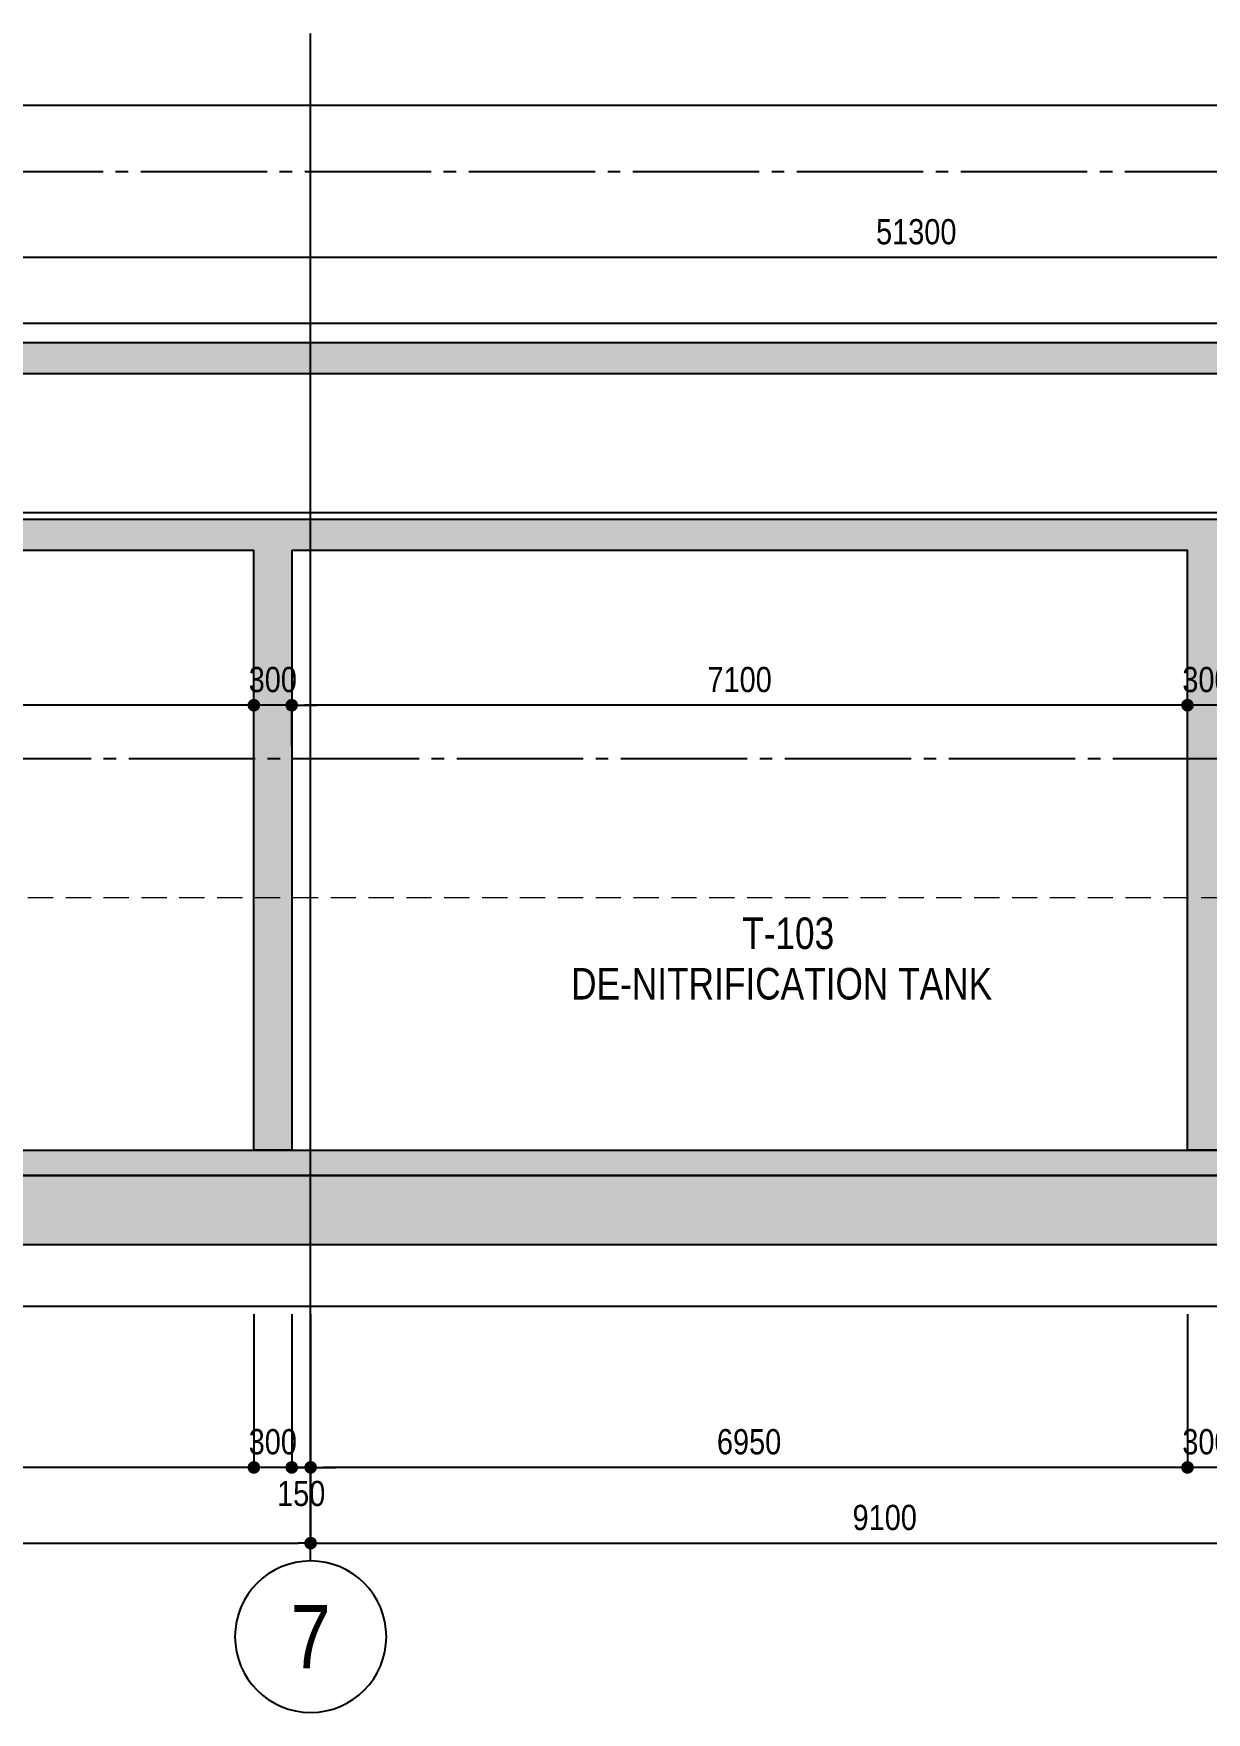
# Model space of a CAD drawing. Header units: millimetres. Extents: x -3021235 to -2791292, y 574414 to 656108.
# Drawn here: x -2828255 to -2818959, y 597939 to 611239 of the extents above; entities that cross this region are included whole.
import ezdxf
from ezdxf.enums import TextEntityAlignment as Align
from ezdxf.xclip import XClip

# ---------------------------------------------------------------- set-up
doc = ezdxf.new("R2010")
doc.units = ezdxf.units.MM
doc.header["$LTSCALE"] = 100
doc.header["$MEASUREMENT"] = 0
for name, pattern in [('Grid level_tw b$0$Center101', [13, 10, -1, 1, -1]), ('Grid level_tw b$0$Grid A-F$0$Center101', [13, 10, -1, 1, -1]), ('Grid level_tw b$0$Hidden21', [3, 2, -1]), ('Grid Line 200$0$Center101', [13, 10, -1, 1, -1])]:
    doc.linetypes.add(name, pattern=pattern)
doc.layers.get('0').update_dxf_attribs({"lineweight": 9})
doc.layers.get('Defpoints').update_dxf_attribs({"color": 254, "lineweight": 0})
for name, color, linetype in [('3Text', 3, 'Continuous'), ('Concrete Hatch', 218, 'Continuous'), ('Concrete Line', 6, 'Continuous'), ('Concrete Solid', 216, 'Continuous'), ('Dim 100', 14, 'Continuous'), ('Floor', 3, 'Continuous'), ('Grid level_tw b$0$Basement Grid Line', 250, 'Grid level_tw b$0$Center101'), ('Grid level_tw b$0$Grid Line', 251, 'Grid level_tw b$0$Grid A-F$0$Center101'), ('Grid Line 200$0$Grid Line', 251, 'Grid Line 200$0$Center101'), ('Ky hieu Truc', 1, 'Continuous'), ('MB Ham 1$0$Concrete Hatch', 218, 'Continuous'), ('MB Ham 1$0$Concrete Line', 6, 'Continuous'), ('MB Ham 1$0$Concrete Solid', 216, 'Continuous'), ('MB Ham 1$0$Net cat Betong', 6, 'Continuous')]:
    doc.layers.add(name, color=color, linetype=linetype)
doc.layers.add('Ghi chu ban ve', color=3, linetype='Continuous', lineweight=20)
doc.layers.add('Grid level_tw b$0$Basement CH', color=252, linetype='Grid level_tw b$0$Hidden21', lineweight=9)
doc.styles.add('Chi Tiet Ramp DD$0$VNI-HelveC', font='VHELVCN_0.TTF')
doc.styles.add('Grid Line 200$0$VNI-HelveCB', font='VHELVCB_0.TTF')
doc.styles.add('VNI-H', font='VHELVEN_0.TTF', dxfattribs={"width": 0.92, "height": 270})
doc.dimstyles.new('DIM 100', dxfattribs={"dimscale": 100, "dimtxt": 2, "dimasz": 1, "dimexe": 0, "dimexo": 1, "dimgap": 1, "dimtad": 1, "dimdec": 0, "dimzin": 12, "dimdsep": 46, "dimtxsty": 'Chi Tiet Ramp DD$0$VNI-HelveC', "dimblk": 'Chi Tiet Ramp DD$0$_Dot', "dimcen": 1, "dimclrd": 256, "dimclre": 256, "dimclrt": 3, "dimadec": 0, "dimazin": 0, "dimtfac": 1, "dimtdec": 0, "dimtix": 1, "dimtmove": 2, "dimatfit": 3, "dimldrblk": 'Chi Tiet Ramp DD$0$HTT Arrow 30', "dimfxl": 0, "dimtolj": 1, "dimtzin": 0, "dimarcsym": 0})

# ---------------------------------------------------------------- blocks, each defined once
blk = doc.blocks.new('Grid level_tw b')
at = {"layer": 'Grid level_tw b$0$Basement CH'}
blk.add_line((-48392.10243123888, -4549.999999999982), (127204.581540275, -4549.999999999993), dxfattribs=at)
at = {"layer": 'Grid level_tw b$0$Basement Grid Line'}
for p, q in [((-48392.10243123888, -3449.999999999982), (127204.581540275, -3449.999999999993)), ((-48487.32671347355, -6749.999999999982), (127204.581540275, -6749.999999999993))]:
    blk.add_line(p, q, dxfattribs=at)
at = {"layer": 'Grid level_tw b$0$Grid Line'}
for p, q in [((-48487.32671347362, 1200.000000000015), (127204.581540275, 1200.000000000004)), ((-48487.32671347355, 1.818989403545856e-11), (127204.581540275, 7.048583938740194e-12))]:
    blk.add_line(p, q, dxfattribs=at)
at = {"layer": 'Grid level_tw b$0$Grid Line', "color": 1}
for p, q in [((-48487.32671347355, 1.818989403545856e-11), (127204.581540275, 7.048583938740194e-12)), ((-48487.32671347362, 1.455191522836685e-11), (127204.581540275, 3.637978807091713e-12))]:
    blk.add_line(p, q, dxfattribs=at)
blk = doc.blocks.new('BeXLNTSec3')
at = {"layer": 'Dim 100'}
ref = blk.add_blockref('Grid level_tw b', (40510.96240976872, -1149.999997508596), dxfattribs=at)
XClip(ref).set_block_clipping_path([(-48754.29189209305, -7749.999999999978), (-30204.00056230164, 1728.315570317718)])
blk = doc.blocks.new('*U605')
at = {"layer": 'MB Ham 1$0$Concrete Hatch'}
h = blk.add_hatch(dxfattribs=at)
h.set_pattern_fill('CONCRETE', color=256, scale=100, style=0, pattern_type=2)
h.set_pattern_definition([(45, (-3100, -499.9999999999999), (-353.5533905932737, 353.5533905932738), []), (45, (-3100, -399.9999999999999), (-707.1067811865474, 707.1067811865476), []), (49.99999999999999, (-3100, -499.9999999999999), (717.2601826007534, -62.75213498259511), [75, -825]), (355, (-3100, -499.9999999999999), (-138.751333613, 752.1921337000118), [60, -660]), (100.4514, (-3040.228319999998, -505.2293399999999), (578.5093817140216, 689.4395420609536), [63.74019000000001, -701.142112]), (46.18420000000002, (-3100, -299.9999999999999), (1067.241048625644, -165.5190143290181), [112.5, -1237.499999999999]), (96.6356, (-3011.063255000001, -313.7933069999999), (934.6627055487033, 974.1178709004417), [95.610288, -1051.713]), (351.1842, (-3100, -299.9999999999999), (934.6619451336272, 974.1186009253246), [90, -990]), (21, (-3000, -349.9999999999999), (596.9070521184617, -402.6188906653388), [75, -825]), (326.0000000000001, (-3000, -349.9999999999999), (243.3153319215817, 725.150045046853), [60, -660]), (71.4514, (-2950.257766999999, -383.5516059999999), (840.22262858149, 322.5304967099524), [63.74019000000001, -701.142112]), (37.50000000000001, (-3100, -499.9999999999999), (12.15985531729067, 332.8938538313115), [0, -652, 0, -670, 0, -662.5]), (7.499999999999999, (-3100, -499.9999999999999), (263.0695374421486, 394.4117118823602), [0, -382, 0, -637, 0, -252.5]), (327.5, (-3323, -499.9999999999999), (533.8224361724091, -22.5548717343798), [0, -250, 0, -780, 0, -1035]), (317.5, (-3423, -499.9999999999999), (583.1861693423863, 100.1049823323176), [0, -325, 0, -518, 0, -735]), (0, (-2750, -149.9999999999999), (0, 1750), [175, -1575]), (0, (-2225, 200.0000000000001), (0, 1750), [175, -1575]), (0, (-2575, 900), (0, 1750), [175, -700, 175, -700]), (90, (-2750, -149.9999999999999), (-1750, 1.071565949253934e-13), [175, -1575]), (90, (-2575, 900), (-1750, 1.071565949253934e-13), [175, -1575]), (90, (-2050, 200.0000000000001), (-1750, 1.071565949253934e-13), [175, -1575]), (90, (-1700, 725), (-1750, 1.071565949253934e-13), [175, -1575]), (135, (-2575, -149.9999999999999), (-1750.03271489421, 1.77635683940025e-13), [247.52, -2227.4]), (135, (-2400, 900), (-1750.03271489421, 1.77635683940025e-13), [247.52, -2227.4]), (45, (-2225, 200.0000000000001), (1.77635683940025e-13, 1750.03271489421), [247.52, -494.97, 247.52, -1484.91]), (0, (-3450, -499.9999999999999), (175, 175), [-350, 0])])
h.paths.add_polyline_path([(-22700, 50), (-22700, -499.9999999999999), (19650, -500), (19650, 50)])
at = {"layer": 'MB Ham 1$0$Concrete Solid'}
blk.add_hatch(color=256, dxfattribs=at).paths.add_polyline_path([(-22700, 50), (-22700, -499.9999999999999), (19650, -500), (19650, 50)])
at = {"layer": 'MB Ham 1$0$Concrete Line'}
blk.add_lwpolyline([(-22700, 50), (-22700, -499.9999999999999), (19650, -500), (19650, 50)], close=True, dxfattribs=at)
blk = doc.blocks.new('Chi Tiet Ramp DD$0$_Dot')
at = {"color": 0, "linetype": 'ByBlock', "lineweight": -2}
blk.add_line((-0.5, 0), (-1, 0), dxfattribs=at)
at = {"color": 0, "linetype": 'ByBlock', "const_width": 0.5}
blk.add_lwpolyline([(-0.25, 0, 1), (0.25, 0, 1)], format="xyb", close=True, dxfattribs=at)
blk = doc.blocks.new('*D1045')
at = {"layer": 'Defpoints', "color": 0, "transparency": 16777216}
for p in [(-2902413.935094117, 551299.5513456174), (-2902113.935066341, 551299.5513456174), (-2902413.935094117, 549986.6421347386)]:
    blk.add_point(p, dxfattribs=at)
at = {"layer": 'Dim 100', "lineweight": -2, "transparency": 16777216}
for p, q in [((-2902413.935094117, 551199.5513456174), (-2902413.935094117, 549986.6421347386)), ((-2902113.935066341, 551199.5513456174), (-2902113.935066341, 549986.6421347386)), ((-2902513.935094117, 549986.6421347386), (-2902613.935094117, 549986.6421347386)), ((-2902113.935066341, 549986.6421347386), (-2902413.935094117, 549986.6421347386)), ((-2902013.935066341, 549986.6421347386), (-2901913.935066341, 549986.6421347386))]:
    blk.add_line(p, q, dxfattribs=at)
at = {"layer": 'Dim 100', "lineweight": -2, "transparency": 16777216, "xscale": 100, "yscale": 100, "zscale": 100}
blk.add_blockref('Chi Tiet Ramp DD$0$_Dot', (-2902413.935094117, 549986.6421347386), dxfattribs=at)
at = {"layer": 'Dim 100', "lineweight": -2, "transparency": 16777216, "xscale": 100, "yscale": 100, "zscale": 100, "rotation": 180}
blk.add_blockref('Chi Tiet Ramp DD$0$_Dot', (-2902113.935066341, 549986.6421347386), dxfattribs=at)
at = {"layer": 'Dim 100', "color": 3, "transparency": 16777216, "insert": (-2902263.935080229, 550188.7754680719), "char_height": 200, "attachment_point": 5, "style": 'Chi Tiet Ramp DD$0$VNI-HelveC'}
blk.add_mtext('\\A1;300', dxfattribs=at)
blk = doc.blocks.new('Chi Tiet Ramp DD$0$HTT Arrow 30')
blk.add_hatch(color=256).paths.add_polyline_path([(-2.5, 0.3750000000000002), (-2.5, -0.3749999999999998), (0, 0)])
at = {"color": 0, "linetype": 'ByBlock', "lineweight": -2}
for p, q in [((0, 0), (-2.5, 0.3750000000000002)), ((-2.5, -0.3749999999999998), (-2.5, 0.3750000000000002)), ((0, 0), (-2.5, -0.3749999999999998))]:
    blk.add_line(p, q, dxfattribs=at)
blk = doc.blocks.new('*D1046')
at = {"layer": 'Defpoints', "color": 0, "transparency": 16777216}
for p in [(-2909363.935974349, 551299.5513456174), (-2902413.935094117, 551299.5513456174), (-2909363.935974349, 549986.6421347386)]:
    blk.add_point(p, dxfattribs=at)
at = {"layer": 'Dim 100', "lineweight": -2, "transparency": 16777216}
for p, q in [((-2909363.935974349, 551199.5513456174), (-2909363.935974349, 549986.6421347386)), ((-2902413.935094117, 551199.5513456174), (-2902413.935094117, 549986.6421347386)), ((-2902513.935094117, 549986.6421347386), (-2909263.935974349, 549986.6421347386))]:
    blk.add_line(p, q, dxfattribs=at)
at = {"layer": 'Dim 100', "lineweight": -2, "transparency": 16777216, "xscale": 100, "yscale": 100, "zscale": 100, "rotation": 180}
blk.add_blockref('Chi Tiet Ramp DD$0$_Dot', (-2909363.935974349, 549986.6421347386), dxfattribs=at)
at = {"layer": 'Dim 100', "lineweight": -2, "transparency": 16777216, "xscale": 100, "yscale": 100, "zscale": 100}
blk.add_blockref('Chi Tiet Ramp DD$0$_Dot', (-2902413.935094117, 549986.6421347386), dxfattribs=at)
at = {"layer": 'Dim 100', "color": 3, "transparency": 16777216, "insert": (-2905888.935534233, 550188.7754680719), "char_height": 200, "attachment_point": 5, "style": 'Chi Tiet Ramp DD$0$VNI-HelveC'}
blk.add_mtext('\\A1;6950', dxfattribs=at)
blk = doc.blocks.new('*D1047')
at = {"layer": 'Defpoints', "color": 0, "transparency": 16777216}
for p in [(-2909813.935085696, 551299.5513456174), (-2909513.935074729, 551299.5513456174), (-2909813.935085696, 549986.6421347386)]:
    blk.add_point(p, dxfattribs=at)
at = {"layer": 'Dim 100', "lineweight": -2, "transparency": 16777216}
for p, q in [((-2909813.935085696, 551199.5513456174), (-2909813.935085696, 549986.6421347386)), ((-2909513.935074729, 551199.5513456174), (-2909513.935074729, 549986.6421347386)), ((-2909913.935085696, 549986.6421347386), (-2910013.935085696, 549986.6421347386)), ((-2909513.935074729, 549986.6421347386), (-2909813.935085696, 549986.6421347386)), ((-2909413.935074729, 549986.6421347386), (-2909313.935074729, 549986.6421347386))]:
    blk.add_line(p, q, dxfattribs=at)
at = {"layer": 'Dim 100', "lineweight": -2, "transparency": 16777216, "xscale": 100, "yscale": 100, "zscale": 100}
blk.add_blockref('Chi Tiet Ramp DD$0$_Dot', (-2909813.935085696, 549986.6421347386), dxfattribs=at)
at = {"layer": 'Dim 100', "lineweight": -2, "transparency": 16777216, "xscale": 100, "yscale": 100, "zscale": 100, "rotation": 180}
blk.add_blockref('Chi Tiet Ramp DD$0$_Dot', (-2909513.935074729, 549986.6421347386), dxfattribs=at)
at = {"layer": 'Dim 100', "color": 3, "transparency": 16777216, "insert": (-2909663.935080213, 550188.7754680719), "char_height": 200, "attachment_point": 5, "style": 'Chi Tiet Ramp DD$0$VNI-HelveC'}
blk.add_mtext('\\A1;300', dxfattribs=at)
blk = doc.blocks.new('*D1048')
at = {"layer": 'Defpoints', "color": 0, "transparency": 16777216}
for p in [(-2915313.935094041, 551299.5513456174), (-2909813.935085696, 551299.5513456174), (-2915313.935094041, 549986.6421347386)]:
    blk.add_point(p, dxfattribs=at)
at = {"layer": 'Dim 100', "lineweight": -2, "transparency": 16777216}
for p, q in [((-2915313.935094041, 551199.5513456174), (-2915313.935094041, 549986.6421347386)), ((-2909813.935085696, 551199.5513456174), (-2909813.935085696, 549986.6421347386)), ((-2909913.935085696, 549986.6421347386), (-2915213.935094041, 549986.6421347386))]:
    blk.add_line(p, q, dxfattribs=at)
at = {"layer": 'Dim 100', "lineweight": -2, "transparency": 16777216, "xscale": 100, "yscale": 100, "zscale": 100, "rotation": 180}
blk.add_blockref('Chi Tiet Ramp DD$0$_Dot', (-2915313.935094041, 549986.6421347386), dxfattribs=at)
at = {"layer": 'Dim 100', "lineweight": -2, "transparency": 16777216, "xscale": 100, "yscale": 100, "zscale": 100}
blk.add_blockref('Chi Tiet Ramp DD$0$_Dot', (-2909813.935085696, 549986.6421347386), dxfattribs=at)
at = {"layer": 'Dim 100', "color": 3, "transparency": 16777216, "insert": (-2912563.935089868, 550188.7754680719), "char_height": 200, "attachment_point": 5, "style": 'Chi Tiet Ramp DD$0$VNI-HelveC'}
blk.add_mtext('\\A1;5500', dxfattribs=at)
blk = doc.blocks.new('*U602')
at = {"layer": 'Concrete Hatch'}
h = blk.add_hatch(dxfattribs=at)
h.set_pattern_fill('CONCRETE', color=256, scale=100, style=0, pattern_type=2)
h.set_pattern_definition([(45, (-47000, -99.99999999999986), (-353.5533905932737, 353.5533905932738), []), (45, (-47000, 1.4210854715202e-13), (-707.1067811865474, 707.1067811865476), []), (49.99999999999999, (-47000, -99.99999999999986), (717.2601826007534, -62.75213498259511), [75, -825]), (355, (-47000, -99.99999999999986), (-138.751333613, 752.1921337000118), [60, -660]), (100.4514, (-46940.22832, -105.2293399999999), (578.5093817140216, 689.4395420609536), [63.74019000000001, -701.142112]), (46.18420000000002, (-47000, 100.0000000000001), (1067.241048625644, -165.5190143290181), [112.4999999999999, -1237.499999999999]), (96.6356, (-46911.063255, 86.20669300000014), (934.6627055487033, 974.1178709004417), [95.610288, -1051.713]), (351.1842, (-47000, 100.0000000000001), (934.6619451336272, 974.1186009253246), [90, -990]), (21, (-46900, 50.00000000000014), (596.9070521184617, -402.6188906653388), [75, -825]), (326.0000000000001, (-46900, 50.00000000000014), (243.3153319215817, 725.150045046853), [60, -660]), (71.4514, (-46850.257767, 16.44839400000014), (840.22262858149, 322.5304967099524), [63.74019000000001, -701.142112]), (37.50000000000001, (-47000, -99.99999999999986), (12.15985531729067, 332.8938538313115), [0, -652, 0, -670, 0, -662.5]), (7.499999999999999, (-47000, -99.99999999999986), (263.0695374421486, 394.4117118823602), [0, -382, 0, -637, 0, -252.5]), (327.5, (-47223, -99.99999999999986), (533.8224361724091, -22.5548717343798), [0, -250, 0, -780, 0, -1035]), (317.5, (-47323, -99.99999999999986), (583.1861693423863, 100.1049823323176), [0, -325, 0, -518, 0, -735]), (0, (-46650, 250.0000000000001), (0, 1750), [175, -1575]), (0, (-46125, 600.0000000000001), (0, 1750), [175, -1575]), (0, (-46475, 1300), (0, 1750), [175, -700, 175, -700]), (90, (-46650, 250.0000000000001), (-1750, 1.071565949253934e-13), [175, -1575]), (90, (-46475, 1300), (-1750, 1.071565949253934e-13), [175, -1575]), (90, (-45950, 600.0000000000001), (-1750, 1.071565949253934e-13), [175, -1575]), (90, (-45600, 1125), (-1750, 1.071565949253934e-13), [175, -1575]), (135, (-46475, 250.0000000000001), (-1750.03271489421, 1.77635683940025e-13), [247.52, -2227.4]), (135, (-46300, 1300), (-1750.03271489421, 1.77635683940025e-13), [247.52, -2227.4]), (45, (-46125, 600.0000000000001), (1.77635683940025e-13, 1750.03271489421), [247.52, -494.97, 247.52, -1484.91]), (0, (-47350, -99.99999999999986), (175, 175), [-350, 0])])
h.paths.add_polyline_path([(-50200, 100), (-50200, -149.9999999999999), (3250, -150), (3250, 100)])
at = {"layer": 'Concrete Solid'}
blk.add_hatch(color=256, dxfattribs=at).paths.add_polyline_path([(-50200, 100), (-50200, -149.9999999999999), (3250, -150), (3250, 100)])
at = {"layer": 'Concrete Line'}
blk.add_lwpolyline([(-50200, 100), (-50200, -149.9999999999999), (3250, -150), (3250, 100)], close=True, dxfattribs=at)
blk = doc.blocks.new('*D1064')
at = {"layer": 'Defpoints', "color": 0, "transparency": 16777216}
for p in [(-2918763.935974349, 550549.5513602768), (-2909363.935974349, 550549.5513602768), (-2909363.935974349, 549386.6421347386)]:
    blk.add_point(p, dxfattribs=at)
at = {"layer": 'Dim 100', "lineweight": -2, "transparency": 16777216}
for p, q in [((-2918763.935974349, 550449.5513602768), (-2918763.935974349, 549386.6421347386)), ((-2909363.935974349, 550449.5513602768), (-2909363.935974349, 549386.6421347386)), ((-2918663.935974349, 549386.6421347386), (-2909463.935974349, 549386.6421347386))]:
    blk.add_line(p, q, dxfattribs=at)
at = {"layer": 'Dim 100', "lineweight": -2, "transparency": 16777216, "xscale": 100, "yscale": 100, "zscale": 100, "rotation": 180}
blk.add_blockref('Chi Tiet Ramp DD$0$_Dot', (-2918763.935974349, 549386.6421347386), dxfattribs=at)
at = {"layer": 'Dim 100', "lineweight": -2, "transparency": 16777216, "xscale": 100, "yscale": 100, "zscale": 100}
blk.add_blockref('Chi Tiet Ramp DD$0$_Dot', (-2909363.935974349, 549386.6421347386), dxfattribs=at)
at = {"layer": 'Dim 100', "color": 3, "transparency": 16777216, "insert": (-2914063.935974349, 549588.7754680719), "char_height": 200, "attachment_point": 5, "style": 'Chi Tiet Ramp DD$0$VNI-HelveC'}
blk.add_mtext('\\A1;9400', dxfattribs=at)
blk = doc.blocks.new('*D1065')
at = {"layer": 'Defpoints', "color": 0, "transparency": 16777216}
for p in [(-2909363.935974349, 550549.5513602768), (-2900263.935974349, 550549.5513602768), (-2900263.935974349, 549386.6421347386)]:
    blk.add_point(p, dxfattribs=at)
at = {"layer": 'Dim 100', "lineweight": -2, "transparency": 16777216}
for p, q in [((-2909363.935974349, 550449.5513602768), (-2909363.935974349, 549386.6421347386)), ((-2900263.935974349, 550449.5513602768), (-2900263.935974349, 549386.6421347386)), ((-2909263.935974349, 549386.6421347386), (-2900363.935974349, 549386.6421347386))]:
    blk.add_line(p, q, dxfattribs=at)
at = {"layer": 'Dim 100', "lineweight": -2, "transparency": 16777216, "xscale": 100, "yscale": 100, "zscale": 100, "rotation": 180}
blk.add_blockref('Chi Tiet Ramp DD$0$_Dot', (-2909363.935974349, 549386.6421347386), dxfattribs=at)
at = {"layer": 'Dim 100', "lineweight": -2, "transparency": 16777216, "xscale": 100, "yscale": 100, "zscale": 100}
blk.add_blockref('Chi Tiet Ramp DD$0$_Dot', (-2900263.935974349, 549386.6421347386), dxfattribs=at)
at = {"layer": 'Dim 100', "color": 3, "transparency": 16777216, "insert": (-2904813.935974349, 549588.7754680719), "char_height": 200, "attachment_point": 5, "style": 'Chi Tiet Ramp DD$0$VNI-HelveC'}
blk.add_mtext('\\A1;9100', dxfattribs=at)
blk = doc.blocks.new('*D1069')
at = {"layer": 'Defpoints', "color": 0, "transparency": 16777216}
for p in [(-2930213.935092024, 559572.3520826754), (-2930213.935092024, 559049.5513570065), (-2878913.935093445, 559049.5513570065)]:
    blk.add_point(p, dxfattribs=at)
at = {"layer": 'Dim 100', "lineweight": -2, "transparency": 16777216}
for p, q in [((-2930213.935092024, 559149.5513570065), (-2930213.935092024, 559572.3520826754)), ((-2879013.935093445, 559572.3520826754), (-2930113.935092024, 559572.3520826754)), ((-2878913.935093445, 559149.5513570065), (-2878913.935093445, 559572.3520826754))]:
    blk.add_line(p, q, dxfattribs=at)
at = {"layer": 'Dim 100', "lineweight": -2, "transparency": 16777216, "xscale": 100, "yscale": 100, "zscale": 100, "rotation": 180}
blk.add_blockref('Chi Tiet Ramp DD$0$_Dot', (-2930213.935092024, 559572.3520826754), dxfattribs=at)
at = {"layer": 'Dim 100', "lineweight": -2, "transparency": 16777216, "xscale": 100, "yscale": 100, "zscale": 100}
blk.add_blockref('Chi Tiet Ramp DD$0$_Dot', (-2878913.935093445, 559572.3520826754), dxfattribs=at)
at = {"layer": 'Dim 100', "color": 3, "transparency": 16777216, "insert": (-2904563.935092734, 559774.4854160087), "char_height": 200, "attachment_point": 5, "style": 'Chi Tiet Ramp DD$0$VNI-HelveC'}
blk.add_mtext('\\A1;51300', dxfattribs=at)
blk = doc.blocks.new('*D1072')
at = {"layer": 'Defpoints', "color": 0, "transparency": 16777216}
for p in [(-2909513.935074729, 551299.5513456174), (-2909363.935974349, 551299.5513456174), (-2909513.935074729, 549986.6421347386)]:
    blk.add_point(p, dxfattribs=at)
at = {"layer": 'Dim 100', "lineweight": -2, "transparency": 16777216}
for p, q in [((-2909513.935074729, 551199.5513456174), (-2909513.935074729, 549986.6421347386)), ((-2909363.935974349, 551199.5513456174), (-2909363.935974349, 549986.6421347386)), ((-2909613.935074729, 549986.6421347386), (-2909713.935074729, 549986.6421347386)), ((-2909363.935974349, 549986.6421347386), (-2909513.935074729, 549986.6421347386)), ((-2909263.935974349, 549986.6421347386), (-2909163.935974349, 549986.6421347386))]:
    blk.add_line(p, q, dxfattribs=at)
at = {"layer": 'Dim 100', "lineweight": -2, "transparency": 16777216, "xscale": 100, "yscale": 100, "zscale": 100}
blk.add_blockref('Chi Tiet Ramp DD$0$_Dot', (-2909513.935074729, 549986.6421347386), dxfattribs=at)
at = {"layer": 'Dim 100', "lineweight": -2, "transparency": 16777216, "xscale": 100, "yscale": 100, "zscale": 100, "rotation": 180}
blk.add_blockref('Chi Tiet Ramp DD$0$_Dot', (-2909363.935974349, 549986.6421347386), dxfattribs=at)
at = {"layer": 'Dim 100', "color": 3, "transparency": 16777216, "insert": (-2909438.935524539, 549778.7122154306), "char_height": 200, "attachment_point": 5, "style": 'Chi Tiet Ramp DD$0$VNI-HelveC'}
blk.add_mtext('\\A1;150', dxfattribs=at)
blk = doc.blocks.new('*D1082')
at = {"layer": 'Defpoints', "color": 0, "transparency": 16777216}
for p in [(-2902413.935094208, 556024.781147319), (-2902413.935094208, 555599.5513570065), (-2902113.93507275, 555599.5513570065)]:
    blk.add_point(p, dxfattribs=at)
at = {"layer": 'Dim 100', "lineweight": -2, "transparency": 16777216}
for p, q in [((-2902513.935094208, 556024.781147319), (-2902613.935094208, 556024.781147319)), ((-2902413.935094208, 555699.5513570065), (-2902413.935094208, 556024.781147319)), ((-2902113.93507275, 556024.781147319), (-2902413.935094208, 556024.781147319)), ((-2902113.93507275, 555699.5513570065), (-2902113.93507275, 556024.781147319)), ((-2902013.93507275, 556024.781147319), (-2901913.93507275, 556024.781147319))]:
    blk.add_line(p, q, dxfattribs=at)
at = {"layer": 'Dim 100', "lineweight": -2, "transparency": 16777216, "xscale": 100, "yscale": 100, "zscale": 100}
blk.add_blockref('Chi Tiet Ramp DD$0$_Dot', (-2902413.935094208, 556024.781147319), dxfattribs=at)
at = {"layer": 'Dim 100', "lineweight": -2, "transparency": 16777216, "xscale": 100, "yscale": 100, "zscale": 100, "rotation": 180}
blk.add_blockref('Chi Tiet Ramp DD$0$_Dot', (-2902113.93507275, 556024.781147319), dxfattribs=at)
at = {"layer": 'Dim 100', "color": 3, "transparency": 16777216, "insert": (-2902263.935083479, 556226.9144806523), "char_height": 200, "attachment_point": 5, "style": 'Chi Tiet Ramp DD$0$VNI-HelveC'}
blk.add_mtext('\\A1;300', dxfattribs=at)
blk = doc.blocks.new('*D1083')
at = {"layer": 'Defpoints', "color": 0, "transparency": 16777216}
for p in [(-2909513.93507923, 556024.781147319), (-2909513.93507923, 555599.5513570065), (-2902413.935094208, 555599.5513570065)]:
    blk.add_point(p, dxfattribs=at)
at = {"layer": 'Dim 100', "lineweight": -2, "transparency": 16777216}
for p, q in [((-2909513.93507923, 555699.5513570065), (-2909513.93507923, 556024.781147319)), ((-2902513.935094208, 556024.781147319), (-2909413.93507923, 556024.781147319)), ((-2902413.935094208, 555699.5513570065), (-2902413.935094208, 556024.781147319))]:
    blk.add_line(p, q, dxfattribs=at)
at = {"layer": 'Dim 100', "lineweight": -2, "transparency": 16777216, "xscale": 100, "yscale": 100, "zscale": 100, "rotation": 180}
blk.add_blockref('Chi Tiet Ramp DD$0$_Dot', (-2909513.93507923, 556024.781147319), dxfattribs=at)
at = {"layer": 'Dim 100', "lineweight": -2, "transparency": 16777216, "xscale": 100, "yscale": 100, "zscale": 100}
blk.add_blockref('Chi Tiet Ramp DD$0$_Dot', (-2902413.935094208, 556024.781147319), dxfattribs=at)
at = {"layer": 'Dim 100', "color": 3, "transparency": 16777216, "insert": (-2905963.935086719, 556226.9144806523), "char_height": 200, "attachment_point": 5, "style": 'Chi Tiet Ramp DD$0$VNI-HelveC'}
blk.add_mtext('\\A1;7100', dxfattribs=at)
blk = doc.blocks.new('*D1084')
at = {"layer": 'Defpoints', "color": 0, "transparency": 16777216}
for p in [(-2909813.935087217, 556024.781147319), (-2909813.935087217, 555599.5513570065), (-2909513.93507923, 555599.5513570065)]:
    blk.add_point(p, dxfattribs=at)
at = {"layer": 'Dim 100', "lineweight": -2, "transparency": 16777216}
for p, q in [((-2909913.935087217, 556024.781147319), (-2910013.935087217, 556024.781147319)), ((-2909813.935087217, 555699.5513570065), (-2909813.935087217, 556024.781147319)), ((-2909513.93507923, 556024.781147319), (-2909813.935087217, 556024.781147319)), ((-2909513.93507923, 555699.5513570065), (-2909513.93507923, 556024.781147319)), ((-2909413.93507923, 556024.781147319), (-2909313.93507923, 556024.781147319))]:
    blk.add_line(p, q, dxfattribs=at)
at = {"layer": 'Dim 100', "lineweight": -2, "transparency": 16777216, "xscale": 100, "yscale": 100, "zscale": 100}
blk.add_blockref('Chi Tiet Ramp DD$0$_Dot', (-2909813.935087217, 556024.781147319), dxfattribs=at)
at = {"layer": 'Dim 100', "lineweight": -2, "transparency": 16777216, "xscale": 100, "yscale": 100, "zscale": 100, "rotation": 180}
blk.add_blockref('Chi Tiet Ramp DD$0$_Dot', (-2909513.93507923, 556024.781147319), dxfattribs=at)
at = {"layer": 'Dim 100', "color": 3, "transparency": 16777216, "insert": (-2909663.935083224, 556226.9144806523), "char_height": 200, "attachment_point": 5, "style": 'Chi Tiet Ramp DD$0$VNI-HelveC'}
blk.add_mtext('\\A1;300', dxfattribs=at)
blk = doc.blocks.new('*D1085')
at = {"layer": 'Defpoints', "color": 0, "transparency": 16777216}
for p in [(-2915313.935094012, 556024.781147319), (-2915313.935094012, 555599.5513570065), (-2909813.935087217, 555599.5513570065)]:
    blk.add_point(p, dxfattribs=at)
at = {"layer": 'Dim 100', "lineweight": -2, "transparency": 16777216}
for p, q in [((-2915313.935094012, 555699.5513570065), (-2915313.935094012, 556024.781147319)), ((-2909913.935087217, 556024.781147319), (-2915213.935094012, 556024.781147319)), ((-2909813.935087217, 555699.5513570065), (-2909813.935087217, 556024.781147319))]:
    blk.add_line(p, q, dxfattribs=at)
at = {"layer": 'Dim 100', "lineweight": -2, "transparency": 16777216, "xscale": 100, "yscale": 100, "zscale": 100, "rotation": 180}
blk.add_blockref('Chi Tiet Ramp DD$0$_Dot', (-2915313.935094012, 556024.781147319), dxfattribs=at)
at = {"layer": 'Dim 100', "lineweight": -2, "transparency": 16777216, "xscale": 100, "yscale": 100, "zscale": 100}
blk.add_blockref('Chi Tiet Ramp DD$0$_Dot', (-2909813.935087217, 556024.781147319), dxfattribs=at)
at = {"layer": 'Dim 100', "color": 3, "transparency": 16777216, "insert": (-2912563.935090615, 556226.9144806523), "char_height": 200, "attachment_point": 5, "style": 'Chi Tiet Ramp DD$0$VNI-HelveC'}
blk.add_mtext('\\A1;5500', dxfattribs=at)
blk = doc.blocks.new('*U608')
at = {"layer": 'Grid Line 200$0$Grid Line'}
blk.add_line((0, 0), (0, 118), dxfattribs=at)
at = {"layer": 'Ky hieu Truc', "lineweight": -2}
blk.add_line((0, -3), (0, 0), dxfattribs=at)
blk.add_circle((-3.673940397442059e-16, -9), 6, dxfattribs=at)
at = {"layer": 'Ky hieu Truc', "color": 3, "lineweight": -2, "style": 'Grid Line 200$0$VNI-HelveCB'}
blk.add_attdef('GRID', text='', height=5, dxfattribs=at).set_placement((-3.673940397442059e-16, -9), align=Align.MIDDLE)
blk = doc.blocks.new('BeXLNTSec1')
at = {"layer": 'Concrete Hatch'}
h = blk.add_hatch(dxfattribs=at)
h.set_pattern_fill('BTCT', color=256, scale=50, angle=-90, pattern_type=2)
h.set_pattern_definition([(45, (-11712.3546529063, -30279.8814844939), (-88.38834764831844, 88.38834764831844), []), (45, (-11712.3546529063, -30224.8814844939), (-88.38834764831844, 88.38834764831844), []), (49.99999999999999, (-11712.3546529063, -30279.8814844939), (358.6300913003767, -31.37606749129758), [37.5, -412.5]), (355, (-11712.3546529063, -30279.8814844939), (-69.37566680649998, 376.0960668500059), [30, -330]), (100.4514, (-11682.46881290618, -30282.49615449389), (289.2546908570108, 344.7197710304768), [31.87009499999999, -350.5710559999998]), (46.1842, (-11712.3546529063, -30179.8814844939), (533.6205243128222, -82.75950716450907), [56.24999999999991, -618.7499999999985]), (96.63559999999993, (-11667.88628040627, -30186.77813799388), (467.3313527743517, 487.0589354502208), [47.80514399999998, -525.8564999999996]), (351.1842000000001, (-11712.3546529063, -30179.8814844939), (467.3309725668137, 487.0593004626622), [45, -495]), (20.99999999999996, (-11662.3546529063, -30204.8814844939), (298.4535260592309, -201.3094453326694), [37.5, -412.5]), (326.0000000000001, (-11662.3546529063, -30204.8814844939), (121.6576659607909, 362.5750225234265), [30, -330]), (71.45140000000002, (-11637.48353640642, -30221.65728749393), (420.111314290745, 161.2652483549762), [31.87009499999996, -350.5710559999993]), (37.50000000000001, (-11712.3546529063, -30279.8814844939), (6.079927658645344, 166.4469269156558), [0, -326, 0, -335, 0, -331.25]), (7.499999999999932, (-11712.3546529063, -30279.8814844939), (131.5347687210743, 197.2058559411801), [0, -191, 0, -318.5, 0, -126.25]), (327.5, (-11823.8546529063, -30279.8814844939), (266.9112180862045, -11.27743586718989), [0, -124.9999999999999, 0, -389.9999999999995, 0, -517.4999999999991]), (317.5, (-11873.8546529063, -30279.8814844939), (291.5930846711931, 50.05249116615884), [0, -162.5, 0, -259, 0, -367.5]), (360, (-11537.3546529063, -30104.8814844939), (5.35782974626967e-14, 875), [87.5, -787.5]), (360, (-11274.8546529063, -29929.8814844939), (5.35782974626967e-14, 875), [87.5, -787.5]), (360, (-11449.8546529063, -29579.8814844939), (5.35782974626967e-14, 875), [87.5, -350, 87.5, -350]), (90, (-11537.3546529063, -30104.8814844939), (-875, 1.071565949253934e-13), [87.5, -787.5]), (90, (-11449.8546529063, -29579.8814844939), (-875, 1.071565949253934e-13), [87.5, -787.5]), (90, (-11187.3546529063, -29929.8814844939), (-875, 1.071565949253934e-13), [87.5, -787.5]), (90, (-11012.3546529063, -29667.3814844939), (-875, 1.071565949253934e-13), [87.5, -787.5]), (135, (-11449.8546529063, -30104.8814844939), (-875.016357447105, 1.423971410374712e-13), [123.76, -1113.7]), (135, (-11362.3546529063, -29579.8814844939), (-875.016357447105, 1.423971410374712e-13), [123.76, -1113.7]), (45, (-11274.8546529063, -29929.8814844939), (5.357929906745867e-14, 875.0163574471051), [123.76, -247.485, 123.76, -742.455]), (360, (-11887.3546529063, -30279.8814844939), (87.5, 87.5), [-175, 0])])
h.paths.add_polyline_path([(-11324.99911767477, 5200.000014276709), (39850.00088090403, 5200.000022961409), (39850.00088972552, -9.348150342702866e-08), (39550.00087657711, -9.348150342702866e-08), (39550.00087649515, 200.0000283392146), (39550.00087461434, 4950.000023148954), (34500.00088617764, 4950.000021956861), (34500.00089023076, 200.0000262702815), (34200.00088188611, 200.0000261473469), (34200.00088033639, 4950.000021956861), (24000.00086525874, 4950.000020049512), (24000.00086525874, 200.0000219683861), (23700.00088480907, 200.0000218454516), (23700.00087980228, 4950.00002052635), (16650.00090159895, 4950.000019095838), (16650.00090803625, 200.000018957071), (16350.00088061811, 200.0000188341364), (16350.00088014128, 4950.000019334257), (9250.00089511834, 4950.000017903745), (9250.000899648294, 200.0000159252668), (8950.00088868104, 200.0000158023322), (8950.000887131318, 4950.000017665327), (3450.000880336389, 4950.000016711652), (3450.000880455598, 200.0000135489972), (3150.000898813829, 200.0000134260627), (3150.000894879922, 4950.000016950071), (-2525.000002480112, 4950.000015757978), (-2525.000000549015, -9.348150342702866e-08), (-2535.058903384488, -9.348150342702866e-08), (-2535.058903384488, -549.9999812529422), (-2825.000007725321, -549.9999812494498), (-2825.000008082949, 4950.000015757978), (-11024.99912005849, 4950.000014089048), (-11024.99912023218, -549.999981146073), (-11317.48123092949, -549.9999811425805)])
h.paths.add_polyline_path([(-2525.00000062678, 200.0000112955458), (39550.00087649515, 200.0000283392146), (39550.00087657711, 2.83392146229744e-05), (-2525.000000549015, 1.129554584622383e-05)], flags=17)
h.paths.add_polyline_path([(-11442.48123092949, -549.9999811425805), (-11149.99912023218, -549.999981146073), (-11149.99912023218, -549.9999849572778), (-2535.058903384488, -549.9999812571332), (-2535.058903384488, -749.9999814956682), (-11442.48123092949, -749.9999854308553)])
at = {"layer": '3Text'}
for points in [[(39650.00088107912, 5250.000022927532), (-11124.99911770271, 5249.999994577141)], [(40395.6951624928, 8.146744221448898e-07), (-2535.058900670148, 1.129554584622383e-05), (-2535.058906098828, -749.9999854341149), (-11442.48123092949, -749.9999854341149), (-11442.48123092949, -9.359791874885559e-08), (-12642.48123092949, -9.359791874885559e-08)]]:
    blk.add_lwpolyline(points, dxfattribs=at)
at = {"layer": 'Concrete Line'}
for p, q in [((-2525.000000617923, 200.00001129554585), (39550.000876496095, 200.00002833921462)), ((-2525.000000536907, 1.129554584622383e-05), (39550.00087657711, 2.83392146229744e-05))]:
    blk.add_line(p, q, dxfattribs=at)
for points in [[(-11449.99911767477, 5200.000014276709), (39850.00088090403, 5200.000022961409), (39850.00088972552, 1.081882510334253e-05)], [(16650.00090803625, 200.000018957071), (16350.00088061811, 200.0000188341364), (16350.00088014128, 4950.000019334257), (9250.00089511834, 4950.000017903745), (9250.000899648294, 200.0000159252668), (8950.00088868104, 200.0000158023322), (8950.000887131318, 4950.000017665327), (3450.000880336389, 4950.000016711652), (3450.000880455598, 200.0000135489972), (3150.000898813829, 200.0000134260627), (3150.000894879922, 4950.000016950071), (-2525.000002480112, 4950.000015757978), (-2525.000000549015, -9.348150342702866e-08), (-2535.058903384488, -9.348150342702866e-08), (-2535.058903384488, -549.9999812529422), (-2825.000007725321, -549.9999812494498), (-2825.000008082949, 4950.000015757978), (-11024.99912005849, 4950.000014089048), (-11024.99912023218, -549.999981146073), (-11317.48123092949, -549.9999811425805), (-11324.99911767477, 5200.000014276709), (39850.00088090403, 5200.000022961409)], [(8950.00088868104, 200.0000176653266), (8950.000887131318, 4950.000017665327), (3450.000880336389, 4950.000016711652), (3450.000880455598, 200.0000167116523)], [(16350.00088061811, 200.0000188574195), (16350.00088014128, 4950.000019334257), (9250.00089511834, 4950.000017903745), (9250.000899648294, 200.0000176653266)]]:
    blk.add_lwpolyline(points, dxfattribs=at)
blk.add_lwpolyline([(-2525.00000062678, 200.0000112955458), (39550.00087649515, 200.0000283392146), (39550.00087657711, 2.83392146229744e-05), (-2525.000000549015, 1.129554584622383e-05)], close=True, dxfattribs=at)
at = {"layer": 'Floor'}
blk.add_lwpolyline([(40400.98728599632, 6750.000011295662), (-12932.11151529243, 6750.000011295662)], dxfattribs=at)
at = {"xscale": -1}
blk.add_blockref('*U602', (-9699.012714003678, 6500.000011295662), dxfattribs=at)
at = {"layer": 'Dim 100'}
ref = blk.add_blockref('Grid level_tw b', (-5633.085155820008, 6750.000011295546), dxfattribs=dict(at, xscale=-1))
XClip(ref).set_block_clipping_path([(-49800.09708836142, -7788.799327363013), (7299.026374893569, 1728.3155703177035)])
at = {"layer": 'Ky hieu Truc'}
ref = blk.add_blockref('*U608', (9400, -2753.897409785422), dxfattribs=dict(at, xscale=-100, yscale=100, zscale=100))
ref.add_attrib('GRID', '7', dxfattribs={"color": 3, "lineweight": -2, "height": 500, "style": 'Grid Line 200$0$VNI-HelveCB'}).set_placement((9400, -3653.897409785422), align=Align.MIDDLE)
at = {"layer": 'MB Ham 1$0$Net cat Betong', "xscale": -1}
blk.add_blockref('*U605', (17789.9419856309, -50), dxfattribs=at)
at = {"layer": 'Ghi chu ban ve', "style": 'VNI-H', "width": 0.8}
for s, p in [('T-103', (12819.97050274396, 1793.691503969021, -263.6521795377833)), ('DE-NITRIFICATION TANK', (11464.51653197967, 1393.798395392601))]:
    blk.add_text(s, height=250, dxfattribs=at).set_placement(p)
at = {"layer": 'Dim 100'}
for base, p1, p2, picture, middle in [((-11449.99911767477, 7272.800736964564), (39850.00088090403, 6750.000011295662), (-11449.99911767477, 6750.000011295662), '*D1069', (14200.00088161463, 7474.934070297866)), ((3450.000880336389, 3725.229801608133), (8950.000887131318, 3300.000011295662), (3450.000880336389, 3300.000011295662), '*D1085', (6200.000883733854, 3927.363134941435)), ((8950.000887131318, 3725.229801608133), (9250.00089511834, 3300.000011295662), (8950.000887131318, 3300.000011295662), '*D1084', (9100.00089112483, 3927.363134941435)), ((9250.00089511834, 3725.229801608133), (16350.00088014128, 3300.000011295662), (9250.00089511834, 3300.000011295662), '*D1083', (12800.00088763004, 3927.363134941435)), ((16350.00088014128, 3725.229801608133), (16650.00090159895, 3300.000011295662), (16350.00088014128, 3300.000011295662), '*D1082', (16500.00089087011, 3927.363134941435)), ((3450.000880307984, -2312.909210972255), (8950.000888652634, -1000.000000093482), (3450.000880307984, -1000.000000093482), '*D1048', (6200.000884480309, -2110.775877638953)), ((8950.000888652634, -2312.909210972255), (9250.000899619889, -1000.000000093482), (8950.000888652634, -1000.000000093482), '*D1047', (9100.000894136261, -2110.775877638953)), ((9400, -2312.909210972255), (16350.00088023208, -1000.000000093482), (9400, -1000.000000093482), '*D1046', (12875.00044011604, -2110.775877638953)), ((16350.00088023208, -2312.909210972255), (16650.00090800785, -1000.000000093482), (16350.00088023208, -1000.000000093482), '*D1045', (16500.00089411996, -2110.775877638953)), ((9400, -2912.909210972255), (0, -1749.999985434115), (9400, -1749.999985434115), '*D1064', (4700, -2710.775877638953)), ((18500, -2912.909210972255), (9400, -1749.999985434115), (18500, -1749.999985434115), '*D1065', (13950, -2710.775877638953))]:
    dim = blk.add_linear_dim(base=base, p1=p1, p2=p2, angle=180, dimstyle='DIM 100', dxfattribs=at)
    dim.commit()
    dim.dimension.update_dxf_attribs({"geometry": picture, "text_midpoint": middle, "insert": (2918763.935974349, -552299.5513457109)})
dim = blk.add_linear_dim(base=(9250.000899619889, -2312.909210972255), p1=(9400, -1000.000000093482), p2=(9250.000899619889, -1000.000000093482), angle=180, dimstyle='DIM 100', dxfattribs=at)
dim.commit()
dim.dimension.update_dxf_attribs({"geometry": '*D1072', "text_midpoint": (9325.000449809711, -2520.839130280307), "dimtype": 128, "insert": (2918763.935974349, -552299.5513457109)})

msp = doc.modelspace()

# ---------------------------------------------------------------- block references
at = {"layer": 'Ky hieu Truc'}
for name, p in [('BeXLNTSec3', (-2855767.519340062, 610092.6502773123)), ('BeXLNTSec1', (-2835459.034232245, 602192.6502514593))]:
    msp.add_blockref(name, p, dxfattribs=at)

doc.saveas('drawing.dxf')
